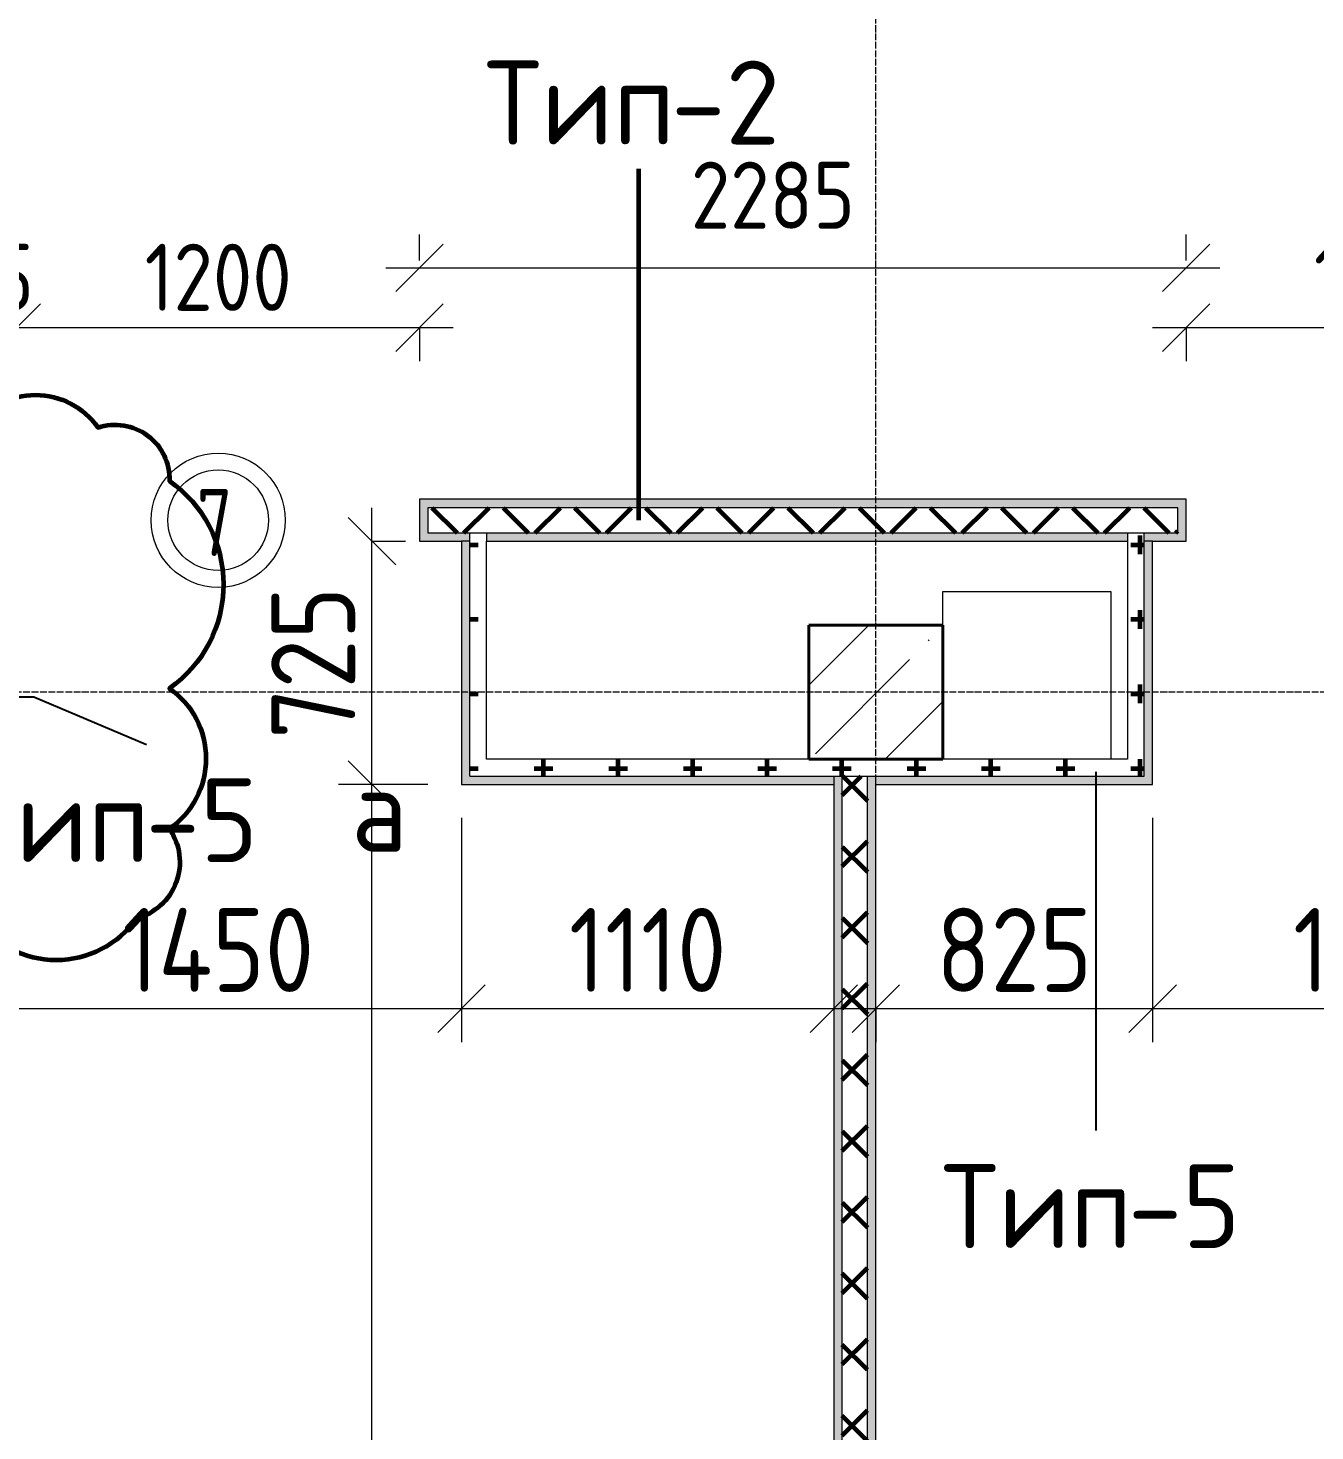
# Model space of a CAD drawing. Header units: millimetres. Extents: x -60946 to 138510, y -262288 to 24501.
# Drawn here: x 31283 to 35118, y -153795 to -149613 of the extents above; entities that cross this region are included whole.
import ezdxf

# ---------------------------------------------------------------- set-up
doc = ezdxf.new("R2010")
doc.units = ezdxf.units.MM
doc.linetypes.add('ADSK_Линия сетки', pattern=[25, 20, -2.5, 0, -2.5])
for name, color, linetype, lineweight in [('2)Тип-2', 3, 'Continuous', 60), ('2)Тип-5', 1, 'Continuous', 60), ('Марки дверей', 7, 'Continuous', 20), ('Несущие колонны', 7, 'Continuous', 18), ('Оси', 7, 'Continuous', 9), ('Перекрытие', 7, 'Continuous', 18), ('Размеры', 7, 'Continuous', 9), ('Стены внутренние', 7, 'Continuous', 18), ('Стены штриховка', 7, 'Continuous', 9)]:
    doc.layers.add(name, color=color, linetype=linetype, lineweight=lineweight)
doc.styles.add('GOST Common_2', font='', dxfattribs={"width": 0.9, "height": 250})
doc.styles.add('GOST Common_3', font='', dxfattribs={"width": 0.9, "height": 200})
doc.styles.add('GOST Common_4', font='', dxfattribs={"height": 250})
doc.styles.add('GOST Common_B', font='', dxfattribs={"width": 0.8, "height": 200})
doc.styles.get('GOST Common_2').set_extended_font_data('GOST Common')
doc.styles.get('GOST Common_3').set_extended_font_data('GOST Common')
doc.styles.get('GOST Common_4').set_extended_font_data('GOST Common')
doc.styles.get('GOST Common_B').set_extended_font_data('GOST Common', bold=True)
doc.dimstyles.new('ADSK_Основной_2_0', dxfattribs={"dimscale": 304.8, "dimtxt": 201.142999, "dimasz": 0.463911, "dimexe": 0.328084, "dimexo": 0.328084, "dimgap": 0.164042, "dimtad": 1, "dimdec": 3, "dimrnd": 0.001, "dimdsep": 46, "dimtxsty": 'GOST Common_3', "dimblk1": 'OBLIQUE', "dimblk2": 'OBLIQUE', "dimsah": 1, "dimcen": 0.09, "dimdle": 0.328084, "dimazin": 2, "dimtfac": 1, "dimtdec": 4, "dimtix": 1, "dimtmove": 0, "dimatfit": 3, "dimfxl": 1, "dimtvp": 1, "dimtolj": 1, "dimtzin": 0, "dimlwd": 20, "dimlwe": 20, "dimarcsym": 2})
doc.dimstyles.new('ADSK_Основной_2_0_2', dxfattribs={"dimscale": 304.8, "dimtxt": 201.142999, "dimasz": 0.463911, "dimexe": 0.328084, "dimexo": 0.328084, "dimgap": 0.164042, "dimtad": 1, "dimdec": 3, "dimrnd": 0.001, "dimdsep": 46, "dimtxsty": 'GOST Common_3', "dimblk1": 'OBLIQUE', "dimblk2": 'OBLIQUE', "dimsah": 1, "dimcen": 0.09, "dimdle": 0.328084, "dimazin": 2, "dimtfac": 1, "dimtdec": 4, "dimtix": 1, "dimtmove": 0, "dimatfit": 3, "dimfxl": 1, "dimtvp": 1, "dimtolj": 1, "dimtzin": 0, "dimlwd": 20, "dimlwe": 20, "dimarcsym": 2})
doc.dimstyles.new('ADSK_Основной_2_0_3', dxfattribs={"dimscale": 304.8, "dimtxt": 201.142999, "dimasz": 0.463911, "dimexe": 0.328084, "dimexo": 0.328084, "dimgap": 0.164042, "dimtad": 1, "dimdec": 3, "dimrnd": 0.001, "dimdsep": 46, "dimtxsty": 'GOST Common_2', "dimblk1": 'OBLIQUE', "dimblk2": 'OBLIQUE', "dimsah": 1, "dimcen": 0.09, "dimdle": 0.328084, "dimazin": 2, "dimtfac": 1, "dimtdec": 4, "dimtix": 1, "dimtmove": 0, "dimatfit": 3, "dimfxl": 1, "dimtvp": 1, "dimtolj": 1, "dimtzin": 0, "dimlwd": 20, "dimlwe": 20, "dimarcsym": 2})
pattern_1 = [(0, (9.36, -150597.75), (111.125, 111.125), [55.562, -166.687]), (90, (37.14, -150625.53), (-111.125, 111.125), [55.562, -166.687])]
pattern_2 = [(45, (9.36, -150597.75), (-106.066, 106.066), []), (135, (9.36, -150597.75), (-106.066, -106.066), [])]

# ---------------------------------------------------------------- blocks, each defined once
blk = doc.blocks.new('ADSK_КолоннаЖБ_Прямоугольная - 400x400 мм-1807143-Кладочный план 3-го этажа')
at = {"layer": 'Несущие колонны', "lineweight": 40}
for p, q in [((-200, 200), (200, 200)), ((-200, -200), (-200, 200)), ((200, 200), (200, -200)), ((200, -200), (-200, -200))]:
    blk.add_line(p, q, dxfattribs=at)
blk = doc.blocks.new('_Oblique')
at = {"color": 0, "linetype": 'ByBlock', "lineweight": -2}
blk.add_line((-0.5, -0.5), (0.5, 0.5), dxfattribs=at)
blk = doc.blocks.new('*D5674')
at = {"layer": 'Defpoints', "color": 0, "transparency": 16777216}
for p in [(30984.4, -150406), (31249.4, -150406), (31249.4, -150505.9)]:
    blk.add_point(p, dxfattribs=at)
at = {"layer": 'Размеры', "color": 0, "lineweight": 20, "transparency": 16777216}
for p, q in [((30984.4, -150505.9), (30843, -150505.9)), ((30984.4, -150505.9), (31249.4, -150505.9)), ((30984.4, -150506), (30984.4, -150605.9)), ((31249.4, -150505.9), (31390.8, -150505.9)), ((31249.4, -150506), (31249.4, -150605.9))]:
    blk.add_line(p, q, dxfattribs=at)
at = {"layer": 'Размеры', "color": 0, "lineweight": 20, "transparency": 16777216, "xscale": 141.4, "yscale": 141.4, "zscale": 141.4}
blk.add_blockref('_Oblique', (30984.4, -150505.9), dxfattribs=at)
at = {"layer": 'Размеры', "color": 0, "lineweight": 20, "transparency": 16777216, "xscale": 141.4, "yscale": 141.4, "zscale": 141.4, "rotation": 180}
blk.add_blockref('_Oblique', (31249.4, -150505.9), dxfattribs=at)
at = {"layer": 'Размеры', "color": 0, "lineweight": 9, "transparency": 16777216, "insert": (31116.9, -150355.9), "char_height": 200, "width": 454.106, "attachment_point": 5, "style": 'GOST Common_3'}
blk.add_mtext('\\A1;265', dxfattribs=at)
blk = doc.blocks.new('*D5675')
at = {"layer": 'Defpoints', "color": 0, "transparency": 16777216}
for p in [(31249.4, -150406), (32449.4, -150406), (32449.4, -150505.9)]:
    blk.add_point(p, dxfattribs=at)
at = {"layer": 'Размеры', "color": 0, "lineweight": 20, "transparency": 16777216}
for p, q in [((31149.4, -150505.9), (32549.4, -150505.9)), ((31249.4, -150506), (31249.4, -150605.9)), ((32449.4, -150506), (32449.4, -150605.9))]:
    blk.add_line(p, q, dxfattribs=at)
at = {"layer": 'Размеры', "color": 0, "lineweight": 20, "transparency": 16777216, "xscale": 141.4, "yscale": 141.4, "zscale": 141.4, "rotation": 180}
blk.add_blockref('_Oblique', (31249.4, -150505.9), dxfattribs=at)
at = {"layer": 'Размеры', "color": 0, "lineweight": 20, "transparency": 16777216, "xscale": 141.4, "yscale": 141.4, "zscale": 141.4}
blk.add_blockref('_Oblique', (32449.4, -150505.9), dxfattribs=at)
at = {"layer": 'Размеры', "color": 0, "lineweight": 9, "transparency": 16777216, "insert": (31849.4, -150355.9), "char_height": 200, "width": 560.473, "attachment_point": 5, "style": 'GOST Common_3'}
blk.add_mtext('\\A1;1200', dxfattribs=at)
blk = doc.blocks.new('*D5676')
at = {"layer": 'Defpoints', "color": 0, "transparency": 16777216}
for p in [(34734.4, -150327.9), (32449.4, -150406), (34734.4, -150406)]:
    blk.add_point(p, dxfattribs=at)
at = {"layer": 'Размеры', "color": 0, "lineweight": 20, "transparency": 16777216}
for p, q in [((32449.4, -150306), (32449.4, -150227.9)), ((34734.4, -150306), (34734.4, -150227.9)), ((32349.4, -150327.9), (34834.4, -150327.9))]:
    blk.add_line(p, q, dxfattribs=at)
at = {"layer": 'Размеры', "color": 0, "lineweight": 20, "transparency": 16777216, "xscale": 141.4, "yscale": 141.4, "zscale": 141.4, "rotation": 180}
blk.add_blockref('_Oblique', (32449.4, -150327.9), dxfattribs=at)
at = {"layer": 'Размеры', "color": 0, "lineweight": 20, "transparency": 16777216, "xscale": 141.4, "yscale": 141.4, "zscale": 141.4}
blk.add_blockref('_Oblique', (34734.4, -150327.9), dxfattribs=at)
at = {"layer": 'Размеры', "color": 0, "lineweight": 9, "transparency": 16777216, "insert": (33258, -150011.2), "char_height": 200, "width": 605.475, "attachment_point": 1, "line_spacing_factor": 1.022761, "style": 'GOST Common_3'}
blk.add_mtext('\\A1;2285', dxfattribs=at)
blk = doc.blocks.new('*D5677')
at = {"layer": 'Defpoints', "color": 0, "transparency": 16777216}
for p in [(34734.4, -150406), (35934.4, -150406), (35934.4, -150505.9)]:
    blk.add_point(p, dxfattribs=at)
at = {"layer": 'Размеры', "color": 0, "lineweight": 20, "transparency": 16777216}
for p, q in [((34634.4, -150505.9), (36034.4, -150505.9)), ((34734.4, -150506), (34734.4, -150605.9)), ((35934.4, -150506), (35934.4, -150605.9))]:
    blk.add_line(p, q, dxfattribs=at)
at = {"layer": 'Размеры', "color": 0, "lineweight": 20, "transparency": 16777216, "xscale": 141.4, "yscale": 141.4, "zscale": 141.4, "rotation": 180}
blk.add_blockref('_Oblique', (34734.4, -150505.9), dxfattribs=at)
at = {"layer": 'Размеры', "color": 0, "lineweight": 20, "transparency": 16777216, "xscale": 141.4, "yscale": 141.4, "zscale": 141.4}
blk.add_blockref('_Oblique', (35934.4, -150505.9), dxfattribs=at)
at = {"layer": 'Размеры', "color": 0, "lineweight": 9, "transparency": 16777216, "insert": (35334.4, -150355.9), "char_height": 200, "width": 560.473, "attachment_point": 5, "style": 'GOST Common_3'}
blk.add_mtext('\\A1;1200', dxfattribs=at)
blk = doc.blocks.new('*D5471')
at = {"layer": 'Defpoints', "color": 0, "transparency": 16777216}
for p in [(34634.4, -151867.8), (33809.4, -152436.3), (34634.4, -152536.3)]:
    blk.add_point(p, dxfattribs=at)
at = {"layer": 'Размеры', "color": 0, "lineweight": 20, "transparency": 16777216}
for p, q in [((34634.4, -151967.8), (34634.4, -152636.3)), ((33709.4, -152536.3), (34734.4, -152536.3)), ((33809.4, -152536.3), (33809.4, -152636.3))]:
    blk.add_line(p, q, dxfattribs=at)
at = {"layer": 'Размеры', "color": 0, "lineweight": 20, "transparency": 16777216, "xscale": 141.4, "yscale": 141.4, "zscale": 141.4, "rotation": 180}
blk.add_blockref('_Oblique', (33809.4, -152536.3), dxfattribs=at)
at = {"layer": 'Размеры', "color": 0, "lineweight": 20, "transparency": 16777216, "xscale": 141.4, "yscale": 141.4, "zscale": 141.4}
blk.add_blockref('_Oblique', (34634.4, -152536.3), dxfattribs=at)
at = {"layer": 'Размеры', "color": 0, "lineweight": 9, "transparency": 16777216, "insert": (34221.9, -152361.3), "char_height": 250, "width": 454.106, "attachment_point": 5, "style": 'GOST Common_2'}
blk.add_mtext('\\A1;825', dxfattribs=at)
blk = doc.blocks.new('*D5472')
at = {"layer": 'Defpoints', "color": 0, "transparency": 16777216}
for p in [(34634.4, -151867.8), (36034.4, -151867.8), (36034.4, -152536.3)]:
    blk.add_point(p, dxfattribs=at)
at = {"layer": 'Размеры', "color": 0, "lineweight": 20, "transparency": 16777216}
for p, q in [((34634.4, -151967.8), (34634.4, -152636.3)), ((36034.4, -151967.8), (36034.4, -152636.3)), ((34534.4, -152536.3), (36134.4, -152536.3))]:
    blk.add_line(p, q, dxfattribs=at)
at = {"layer": 'Размеры', "color": 0, "lineweight": 20, "transparency": 16777216, "xscale": 141.4, "yscale": 141.4, "zscale": 141.4, "rotation": 180}
blk.add_blockref('_Oblique', (34634.4, -152536.3), dxfattribs=at)
at = {"layer": 'Размеры', "color": 0, "lineweight": 20, "transparency": 16777216, "xscale": 141.4, "yscale": 141.4, "zscale": 141.4}
blk.add_blockref('_Oblique', (36034.4, -152536.3), dxfattribs=at)
at = {"layer": 'Размеры', "color": 0, "lineweight": 9, "transparency": 16777216, "insert": (35334.4, -152361.3), "char_height": 250, "width": 580.928, "attachment_point": 5, "style": 'GOST Common_2'}
blk.add_mtext('\\A1;1400', dxfattribs=at)
blk = doc.blocks.new('*D5476')
at = {"layer": 'Defpoints', "color": 0, "transparency": 16777216}
for p in [(32307.6, -151867.8), (32574.4, -151867.8), (32207.6, -157542.8)]:
    blk.add_point(p, dxfattribs=at)
at = {"layer": 'Размеры', "color": 0, "lineweight": 20, "transparency": 16777216}
for p, q in [((32307.6, -157642.8), (32307.6, -151767.8)), ((32474.4, -151867.8), (32207.6, -151867.8)), ((32307.6, -157542.8), (32407.6, -157542.8))]:
    blk.add_line(p, q, dxfattribs=at)
at = {"layer": 'Размеры', "color": 0, "lineweight": 20, "transparency": 16777216, "xscale": 141.4, "yscale": 141.4, "zscale": 141.4}
for p, rotation in [((32307.6, -151867.8), 90), ((32307.6, -157542.8), 270)]:
    blk.add_blockref('_Oblique', p, dxfattribs=dict(at, rotation=rotation))
at = {"layer": 'Размеры', "color": 0, "lineweight": 9, "transparency": 16777216, "insert": (32132.6, -154705.3), "char_height": 250, "width": 605.475, "attachment_point": 5, "rotation": 90, "style": 'GOST Common_2'}
blk.add_mtext('\\A1;5675', dxfattribs=at)
blk = doc.blocks.new('*D5477')
at = {"layer": 'Defpoints', "color": 0, "transparency": 16777216}
for p in [(32207.6, -151142.8), (32307.6, -151142.8), (32574.4, -151867.8)]:
    blk.add_point(p, dxfattribs=at)
at = {"layer": 'Размеры', "color": 0, "lineweight": 20, "transparency": 16777216}
for p, q in [((32307.6, -151967.8), (32307.6, -151042.8)), ((32307.6, -151142.8), (32407.6, -151142.8)), ((32474.4, -151867.8), (32207.6, -151867.8))]:
    blk.add_line(p, q, dxfattribs=at)
at = {"layer": 'Размеры', "color": 0, "lineweight": 20, "transparency": 16777216, "xscale": 141.4, "yscale": 141.4, "zscale": 141.4}
for p, rotation in [((32307.6, -151142.8), 90), ((32307.6, -151867.8), 270)]:
    blk.add_blockref('_Oblique', p, dxfattribs=dict(at, rotation=rotation))
at = {"layer": 'Размеры', "color": 0, "lineweight": 9, "transparency": 16777216, "insert": (32132.6, -151505.3), "char_height": 250, "width": 454.106, "attachment_point": 5, "rotation": 90, "style": 'GOST Common_2'}
blk.add_mtext('\\A1;725', dxfattribs=at)
blk = doc.blocks.new('*D5479')
at = {"layer": 'Defpoints', "color": 0, "transparency": 16777216}
for p in [(31124.4, -151867.8), (32574.4, -151867.8), (32574.4, -152536.3)]:
    blk.add_point(p, dxfattribs=at)
at = {"layer": 'Размеры', "color": 0, "lineweight": 20, "transparency": 16777216}
for p, q in [((31124.4, -151967.8), (31124.4, -152636.3)), ((32574.4, -151967.8), (32574.4, -152636.3)), ((31024.4, -152536.3), (32674.4, -152536.3))]:
    blk.add_line(p, q, dxfattribs=at)
at = {"layer": 'Размеры', "color": 0, "lineweight": 20, "transparency": 16777216, "xscale": 141.4, "yscale": 141.4, "zscale": 141.4, "rotation": 180}
blk.add_blockref('_Oblique', (31124.4, -152536.3), dxfattribs=at)
at = {"layer": 'Размеры', "color": 0, "lineweight": 20, "transparency": 16777216, "xscale": 141.4, "yscale": 141.4, "zscale": 141.4}
blk.add_blockref('_Oblique', (32574.4, -152536.3), dxfattribs=at)
at = {"layer": 'Размеры', "color": 0, "lineweight": 9, "transparency": 16777216, "insert": (31849.4, -152361.3), "char_height": 250, "width": 580.928, "attachment_point": 5, "style": 'GOST Common_2'}
blk.add_mtext('\\A1;1450', dxfattribs=at)
blk = doc.blocks.new('*D5480')
at = {"layer": 'Defpoints', "color": 0, "transparency": 16777216}
for p in [(32574.4, -151867.8), (33684.4, -152436.3), (33684.4, -152536.3)]:
    blk.add_point(p, dxfattribs=at)
at = {"layer": 'Размеры', "color": 0, "lineweight": 20, "transparency": 16777216}
for p, q in [((32574.4, -151967.8), (32574.4, -152636.3)), ((32474.4, -152536.3), (33784.4, -152536.3)), ((33684.4, -152536.3), (33684.4, -152636.3))]:
    blk.add_line(p, q, dxfattribs=at)
at = {"layer": 'Размеры', "color": 0, "lineweight": 20, "transparency": 16777216, "xscale": 141.4, "yscale": 141.4, "zscale": 141.4, "rotation": 180}
blk.add_blockref('_Oblique', (32574.4, -152536.3), dxfattribs=at)
at = {"layer": 'Размеры', "color": 0, "lineweight": 20, "transparency": 16777216, "xscale": 141.4, "yscale": 141.4, "zscale": 141.4}
blk.add_blockref('_Oblique', (33684.4, -152536.3), dxfattribs=at)
at = {"layer": 'Размеры', "color": 0, "lineweight": 9, "transparency": 16777216, "insert": (33129.4, -152361.3), "char_height": 250, "width": 470.47, "attachment_point": 5, "style": 'GOST Common_2'}
blk.add_mtext('\\A1;1110', dxfattribs=at)
blk = doc.blocks.new('М_двери1 - Марка экземпляра 2-3719212-Кладочный план 3-го этажа')
at = {"layer": 'Марки дверей'}
for radius in [2, 1.5]:
    blk.add_circle((0, 0), radius, dxfattribs=at)

msp = doc.modelspace()

# ---------------------------------------------------------------- hatches: boundary and pattern name
at = {"layer": '2)Тип-2'}
h = msp.add_hatch(color=256, dxfattribs=at)
h.paths.add_polyline_path([(28949.9928, -151042.7816), (29569.3615, -151042.7816), (29569.3615, -151017.7816), (26559.3615, -151017.7816), (26559.3615, -151042.7816), (26609.3615, -151042.7816)])
h.paths.add_polyline_path([(31009.3615, -151042.7816), (31224.3615, -151042.7816), (31224.3615, -151017.7816), (31009.3615, -151017.7816)])
h.paths.add_polyline_path([(37224.3615, -151042.7816), (37224.3615, -151017.7816), (35959.3615, -151017.7816), (35959.3615, -151042.7816)])
h.paths.add_polyline_path([(30219.3615, -151042.7816), (30359.3615, -151042.7816), (30359.3615, -151017.7816), (30219.3615, -151017.7816)])
h.paths.add_polyline_path([(32474.3615, -151042.7816), (34709.3615, -151042.7816), (34709.3615, -151017.7816), (32474.3615, -151017.7816)])
h.paths.add_polyline_path([(40109.3615, -151042.7816), (40109.3615, -151017.7816), (39074.3615, -151017.7816), (39074.3615, -151042.7816), (40034.3615, -151042.7816)])
h = msp.add_hatch(color=256, dxfattribs=at)
h.paths.add_polyline_path([(36059.3615, -151142.7816), (36059.3615, -151117.7816), (35959.3615, -151117.7816), (35959.3615, -151017.7816), (35934.3615, -151017.7816), (35934.3615, -151142.7816), (36034.3615, -151142.7816)])
h.paths.add_polyline_path([(26609.3615, -151142.7816), (29469.3615, -151142.7816), (29469.3615, -151117.7816), (26609.3615, -151117.7816)])
h.paths.add_polyline_path([(30984.3615, -151142.7816), (31049.3615, -151142.7816), (31049.3615, -151117.7816), (31009.3615, -151117.7816), (31009.3615, -151017.7816), (30984.3615, -151017.7816)])
h.paths.add_polyline_path([(39124.3615, -151142.7816), (39124.3615, -151117.7816), (39074.3615, -151117.7816), (39074.3615, -151017.7816), (39049.3615, -151017.7816), (39049.3615, -151142.7816), (39099.3615, -151142.7816)])
h.paths.add_polyline_path([(31099.3615, -151142.7816), (31249.3615, -151142.7816), (31249.3615, -151017.7816), (31224.3615, -151017.7816), (31224.3615, -151117.7816), (31099.3615, -151117.7816)])
h.paths.add_polyline_path([(39174.3615, -151142.7816), (40009.3615, -151142.7816), (40009.3615, -151117.7816), (39174.3615, -151117.7816)])
h.paths.add_polyline_path([(30244.3615, -151142.7816), (30259.3615, -151142.7816), (30259.3615, -151117.7816), (30219.3615, -151117.7816), (30219.3615, -151017.7816), (30194.3615, -151017.7816), (30194.3615, -151142.7816)])
h.paths.add_polyline_path([(30334.3615, -151142.7816), (30384.3615, -151142.7816), (30384.3615, -151017.7816), (30359.3615, -151017.7816), (30359.3615, -151117.7816), (30309.3615, -151117.7816), (30309.3615, -151142.7816)])
h.paths.add_polyline_path([(37199.3615, -151142.7816), (37249.3615, -151142.7816), (37249.3615, -151017.7816), (37224.3615, -151017.7816), (37224.3615, -151117.7816), (37184.3615, -151117.7816), (37184.3615, -151142.7816)])
h.paths.add_polyline_path([(37134.3615, -151142.7816), (37134.3615, -151117.7816), (36109.3615, -151117.7816), (36109.3615, -151142.7816), (37109.3615, -151142.7816)])
h.paths.add_polyline_path([(29594.3615, -151142.7816), (29594.3615, -151017.7816), (29569.3615, -151017.7816), (29569.3615, -151117.7816), (29519.3615, -151117.7816), (29519.3615, -151142.7816), (29544.3615, -151142.7816)])
h.paths.add_polyline_path([(34559.3615, -151142.7816), (34559.3615, -151117.7816), (32649.3615, -151117.7816), (32649.3615, -151142.7816)])
h.paths.add_polyline_path([(32449.3615, -151142.7816), (32599.3615, -151142.7816), (32599.3615, -151117.7816), (32474.3615, -151117.7816), (32474.3615, -151017.7816), (32449.3615, -151017.7816)])
h.paths.add_polyline_path([(34734.3615, -151142.7816), (34734.3615, -151017.7816), (34709.3615, -151017.7816), (34709.3615, -151117.7816), (34609.3615, -151117.7816), (34609.3615, -151142.7816), (34634.3615, -151142.7816)])
h = msp.add_hatch(dxfattribs=at)
h.set_pattern_fill('FP_4', color=256, style=0, pattern_type=2)
h.set_pattern_definition(pattern_2)
h.paths.add_polyline_path([(40034.3615, -151117.7816), (40034.3615, -151042.7816), (39074.3615, -151042.7816), (39074.3615, -151117.7816), (40009.3615, -151117.7816)])
h.paths.add_polyline_path([(26609.3615, -151117.7816), (29569.3615, -151117.7816), (29569.3615, -151042.7816), (26609.3615, -151042.7816)])
h.paths.add_polyline_path([(37224.3615, -151117.7816), (37224.3615, -151042.7816), (35959.3615, -151042.7816), (35959.3615, -151117.7816), (37184.3615, -151117.7816)])
h.paths.add_polyline_path([(34709.3615, -151117.7816), (34709.3615, -151042.7816), (32474.3615, -151042.7816), (32474.3615, -151117.7816), (34609.3615, -151117.7816)])
h.paths.add_polyline_path([(30359.3615, -151117.7816), (30359.3615, -151042.7816), (30219.3615, -151042.7816), (30219.3615, -151117.7816), (30309.3615, -151117.7816)])
h.paths.add_polyline_path([(31049.3615, -151117.7816), (31224.3615, -151117.7816), (31224.3615, -151042.7816), (31009.3615, -151042.7816), (31009.3615, -151117.7816)])
for points in [[(33709.3615, -157370.7816), (33709.3615, -151842.7816), (33684.3615, -151842.7816), (33684.3615, -157370.7816)], [(33809.3615, -157370.7816), (33809.3615, -151842.7816), (33784.3615, -151842.7816), (33784.3615, -157370.7816)]]:
    msp.add_hatch(color=256, dxfattribs=at).paths.add_polyline_path(points)
h = msp.add_hatch(dxfattribs=at)
h.set_pattern_fill('FP_4', color=256, style=0, pattern_type=2)
h.set_pattern_definition(pattern_2)
h.paths.add_polyline_path([(33784.3615, -157370.7816), (33784.3615, -151842.7816), (33709.3615, -151842.7816), (33709.3615, -157370.7816)])
at = {"layer": '2)Тип-5', "true_color": 0xd50000}
for points in [[(32599.3615, -151867.7816), (32599.3615, -151142.7816), (32574.3615, -151142.7816), (32574.3615, -151867.7816)], [(34609.3615, -151842.7816), (34634.3615, -151842.7816), (34634.3615, -151142.7816), (34609.3615, -151142.7816), (34609.3615, -151792.7816)]]:
    msp.add_hatch(color=12, dxfattribs=at).paths.add_polyline_path(points)
h = msp.add_hatch(dxfattribs=at)
h.set_pattern_fill('FP_7', color=12, style=0, pattern_type=2)
h.set_pattern_definition(pattern_1)
h.paths.add_polyline_path([(32649.3615, -151842.7816), (32649.3615, -151117.7816), (32599.3615, -151117.7816), (32599.3615, -151842.7816)])
h = msp.add_hatch(dxfattribs=at)
h.set_pattern_fill('FP_7', color=12, style=0, pattern_type=2)
h.set_pattern_definition(pattern_1)
h.paths.add_polyline_path([(34609.3615, -151792.7816), (34609.3615, -151117.7816), (34559.3615, -151117.7816), (34559.3615, -151792.7816)])
h = msp.add_hatch(dxfattribs=at)
h.set_pattern_fill('FP_7', color=12, style=0, pattern_type=2)
h.set_pattern_definition(pattern_1)
h.paths.add_polyline_path([(32649.3615, -151842.7816), (34609.3615, -151842.7816), (34609.3615, -151792.7816), (32649.3615, -151792.7816)])
h = msp.add_hatch(color=12, dxfattribs=at)
h.paths.add_polyline_path([(33684.3615, -151867.7816), (33684.3615, -151842.7816), (32599.3615, -151842.7816), (32599.3615, -151867.7816), (33644.8492, -151867.7816)])
h.paths.add_polyline_path([(34634.3615, -151867.7816), (34634.3615, -151842.7816), (33809.3615, -151842.7816), (33809.3615, -151867.7816)])
at = {"layer": 'Несущие колонны', "lineweight": 9}
h = msp.add_hatch(dxfattribs=at)
h.set_pattern_fill('FP_1', color=256, style=0, pattern_type=2)
h.set_pattern_definition([(45, (9.36, -150597.75), (-224.5064, 224.5064), []), (45, (233.87, -150597.75), (-224.5064, 224.5064), [396.875, -79.375, 3.353, -76.022])])
h.paths.add_polyline_path([(33644.8492, -151792.7816), (34009.3615, -151792.7816), (34009.3615, -151392.7816), (33609.3615, -151392.7816), (33609.3615, -151792.7816)])

# ---------------------------------------------------------------- linework, layer by layer
at = {"layer": '2)Тип-2'}
msp.add_line((33103.2549, -151080.2816), (33103.2549, -150032.4971), dxfattribs=at)
at = {"layer": '2)Тип-5', "lineweight": 25}
for p, q in [((31079.3615, -151606.7028), (31299.4538, -151606.7028)), ((31299.4538, -151606.7028), (31636.0645, -151748.6843)), ((34464.9298, -151830.2816), (34464.9298, -152899.4971))]:
    msp.add_line(p, q, dxfattribs=at)
at = {"layer": '2)Тип-5', "color": 1}
msp.add_lwpolyline([(29163.0789, -152267.6374, -0.52056705), (29163.0789, -151641.6345, -0.52056705), (29163.0789, -150998.8184, -0.52056705), (29461.7263, -150803.5365, -0.52056705), (30013.4269, -150803.5365, -0.52056705), (30585.8618, -150803.5365, -0.52056705), (31118.6094, -150803.5365, -0.52056705), (31490.6746, -150803.5365, -0.52056705), (31703.8157, -150962.8192, -0.52056705), (31703.8157, -151581.3711, -0.52056705), (31703.8157, -152000.1509, -0.52056705), (31605.1129, -152267.6374, -0.52056705), (31127.5733, -152267.6374, -0.52056705), (30710.8463, -152267.6374, -0.52056705), (30087.6783, -152267.6374, -0.52056705), (29661.7518, -152267.6374, -0.52056705)], format="xyb", close=True, dxfattribs=at)
at = {"layer": 'Несущие колонны', "lineweight": 9}
for p, q in [((34009.3615, -151392.7816), (33609.3615, -151392.7816)), ((33609.3615, -151392.7816), (33609.3615, -151792.7816)), ((34009.3615, -151792.7816), (34009.3615, -151392.7816)), ((33609.3615, -151792.7816), (34009.3615, -151792.7816))]:
    msp.add_line(p, q, dxfattribs=at)
at = {"layer": 'Оси', "linetype": 'ADSK_Линия сетки', "lineweight": 5}
for p, q in [((33809.3615, -161571.6329), (33809.3615, -140570.3055)), ((62587.9153, -151592.7816), (-25230.7352, -151592.7816))]:
    msp.add_line(p, q, dxfattribs=at)
at = {"layer": 'Перекрытие'}
for p, q in [((34009.3615, -151392.7816), (34009.3615, -151292.7816)), ((34009.3615, -151292.7816), (34509.3615, -151292.7816)), ((34509.3615, -151292.7816), (34509.3615, -151792.7816))]:
    msp.add_line(p, q, dxfattribs=at)
at = {"layer": 'Стены внутренние', "lineweight": 5}
for p, q in [((34734.3615, -151017.7816), (32449.3615, -151017.7816)), ((32449.3615, -151017.7816), (32449.3615, -151142.7816)), ((34734.3615, -151142.7816), (34734.3615, -151017.7816)), ((32449.3615, -151142.7816), (32574.3615, -151142.7816)), ((32574.3615, -151142.7816), (32574.3615, -151867.7816)), ((32649.3615, -151792.7816), (32649.3615, -151142.7816)), ((32649.3615, -151142.7816), (34559.3615, -151142.7816)), ((34559.3615, -151142.7816), (34559.3615, -151792.7816)), ((34634.3615, -151142.7816), (34734.3615, -151142.7816)), ((34634.3615, -151867.7816), (34634.3615, -151142.7816)), ((34559.3615, -151792.7816), (32649.3615, -151792.7816)), ((32574.3615, -151867.7816), (33684.3615, -151867.7816)), ((33684.3615, -151867.7816), (33684.3615, -157370.7816)), ((33809.3615, -151867.7816), (34634.3615, -151867.7816)), ((33809.3615, -157370.7816), (33809.3615, -151867.7816))]:
    msp.add_line(p, q, dxfattribs=at)
at = {"layer": 'Стены штриховка', "lineweight": 9}
for p, q in [((34709.3615, -151042.7816), (32474.3615, -151042.7816)), ((32474.3615, -151042.7816), (32474.3615, -151117.7816)), ((34709.3615, -151117.7816), (34709.3615, -151042.7816)), ((32474.3615, -151117.7816), (34709.3615, -151117.7816)), ((32599.3615, -151142.7816), (32574.3615, -151142.7816)), ((32599.3615, -151842.7816), (32599.3615, -151117.7816)), ((32649.3615, -151117.7816), (32649.3615, -151142.7816)), ((34559.3615, -151117.7816), (34559.3615, -151142.7816)), ((34609.3615, -151842.7816), (34609.3615, -151117.7816)), ((34634.3615, -151142.7816), (34609.3615, -151142.7816)), ((32599.3615, -151842.7816), (34609.3615, -151842.7816)), ((33684.3615, -151842.7816), (33684.3615, -151867.7816)), ((33709.3615, -157370.7816), (33709.3615, -151842.7816)), ((33784.3615, -157370.7816), (33784.3615, -151842.7816)), ((33809.3615, -151867.7816), (33809.3615, -151842.7816))]:
    msp.add_line(p, q, dxfattribs=at)

# ---------------------------------------------------------------- block references
at = {"layer": 'Марки дверей', "lineweight": 5, "xscale": 99.99999999999993, "yscale": 99.99999999999993, "zscale": 99.99999999999993}
msp.add_blockref('М_двери1 - Марка экземпляра 2-3719212-Кладочный план 3-го этажа', (31849.3615, -151080.2816), dxfattribs=at)
at = {"layer": 'Несущие колонны', "lineweight": 40, "rotation": 89.9999999999999}
msp.add_blockref('ADSK_КолоннаЖБ_Прямоугольная - 400x400 мм-1807143-Кладочный план 3-го этажа', (33809.3615, -151592.7816), dxfattribs=at)

# ---------------------------------------------------------------- texts
at = {"layer": '2)Тип-2', "color": 116, "lineweight": 9, "true_color": 0x008040, "char_height": 250, "attachment_point": 1, "style": 'GOST Common_4'}
for s, insert, width in [('Тип', (32643.2549, -149710.07), 673.4175), ('-2', (33198.8799, -149710.07), 432.91125)]:
    msp.add_mtext(s, dxfattribs=dict(at, insert=insert, width=width))
at = {"layer": '2)Тип-5', "color": 116, "lineweight": 9, "true_color": 0x008040, "char_height": 250, "attachment_point": 1, "style": 'GOST Common_4'}
for s, insert, width in [('Тип', (31077.0645, -151849.2573), 673.4175), ('-5', (31632.6895, -151849.2573), 432.91125), ('\\fGOST Common|b0|i0|c204|p34|;а', (32245.9997, -151818.2742), 240.50625), ('Тип', (34004.9298, -153000.07), 673.4175), ('-5', (34560.5548, -153000.07), 432.91125)]:
    msp.add_mtext(s, dxfattribs=dict(at, insert=insert, width=width))
at = {"layer": 'Марки дверей', "lineweight": 5, "insert": (31785.3041, -150986.6227), "char_height": 200, "width": 147.5105, "attachment_point": 1, "style": 'GOST Common_B'}
msp.add_mtext('\\fGOST Common|b1|i0|c204|p34|;\\W.8;7', dxfattribs=at)

# ---------------------------------------------------------------- dimensions: what is measured, and where the dimension line sits
at = {"layer": 'Размеры', "lineweight": 9}
dim = msp.add_linear_dim(base=(34734.3615, -150327.9047), p1=(32449.3615, -150405.9522), p2=(34734.3615, -150405.9522), dimstyle='ADSK_Основной_2_0', override={"dimpost": '<>', "dimfxl": 2285}, dxfattribs=at)
dim.commit()
dim.dimension.update_dxf_attribs({"geometry": '*D5676', "text_midpoint": (33560.7197, -150327.9047), "dimtype": 160})
for base, p1, p2, dimstyle, override, picture, middle in [((31249.3615, -150505.9371), (30984.3615, -150405.9522), (31249.3615, -150405.9522), 'ADSK_Основной_2_0_2', {"dimpost": '<>', "dimfxl": 265}, '*D5674', (31116.8615, -150355.9371)), ((32449.3615, -150505.9371), (31249.3615, -150405.9522), (32449.3615, -150405.9522), 'ADSK_Основной_2_0_2', {"dimpost": '<>', "dimfxl": 1200}, '*D5675', (31849.3615, -150355.9371)), ((35934.3615, -150505.9371), (34734.3615, -150405.9522), (35934.3615, -150405.9522), 'ADSK_Основной_2_0_2', {"dimpost": '<>', "dimfxl": 1200}, '*D5677', (35334.3615, -150355.9371)), ((32574.3615, -152536.326), (31124.3615, -151867.7816), (32574.3615, -151867.7816), 'ADSK_Основной_2_0_3', {"dimpost": '<>', "dimfxl": 1450}, '*D5479', (31849.3615, -152361.326)), ((33684.3615, -152536.326), (32574.3615, -151867.7816), (33684.3615, -152436.3411), 'ADSK_Основной_2_0_3', {"dimpost": '<>', "dimfxl": 1247.140684}, '*D5480', (33129.3615, -152361.326)), ((34634.3615, -152536.326), (33809.3615, -152436.3411), (34634.3615, -151867.7816), 'ADSK_Основной_2_0_3', {"dimpost": '<>', "dimfxl": 1001.94056}, '*D5471', (34221.8615, -152361.326)), ((36034.3615, -152536.326), (34634.3615, -151867.7816), (36034.3615, -151867.7816), 'ADSK_Основной_2_0_3', {"dimpost": '<>', "dimfxl": 1400}, '*D5472', (35334.3615, -152361.326))]:
    dim = msp.add_linear_dim(base=base, p1=p1, p2=p2, dimstyle=dimstyle, override=override, dxfattribs=at)
    dim.commit()
    dim.dimension.update_dxf_attribs({"geometry": picture, "text_midpoint": middle})
for base, p1, p2, override, picture, middle in [((32307.5957, -151142.7816), (32574.3615, -151867.7816), (32207.6108, -151142.7816), {"dimpost": '<>', "dimfxl": 812.484526}, '*D5477', (32132.5957, -151505.2816)), ((32307.5957, -151867.7816), (32207.6108, -157542.7816), (32574.3615, -151867.7816), {"dimpost": '<>', "dimfxl": 5686.83841}, '*D5476', (32132.5957, -154705.2816))]:
    dim = msp.add_linear_dim(base=base, p1=p1, p2=p2, angle=90, dimstyle='ADSK_Основной_2_0_3', override=override, dxfattribs=at)
    dim.commit()
    dim.dimension.update_dxf_attribs({"geometry": picture, "text_midpoint": middle})

doc.saveas('drawing.dxf')
